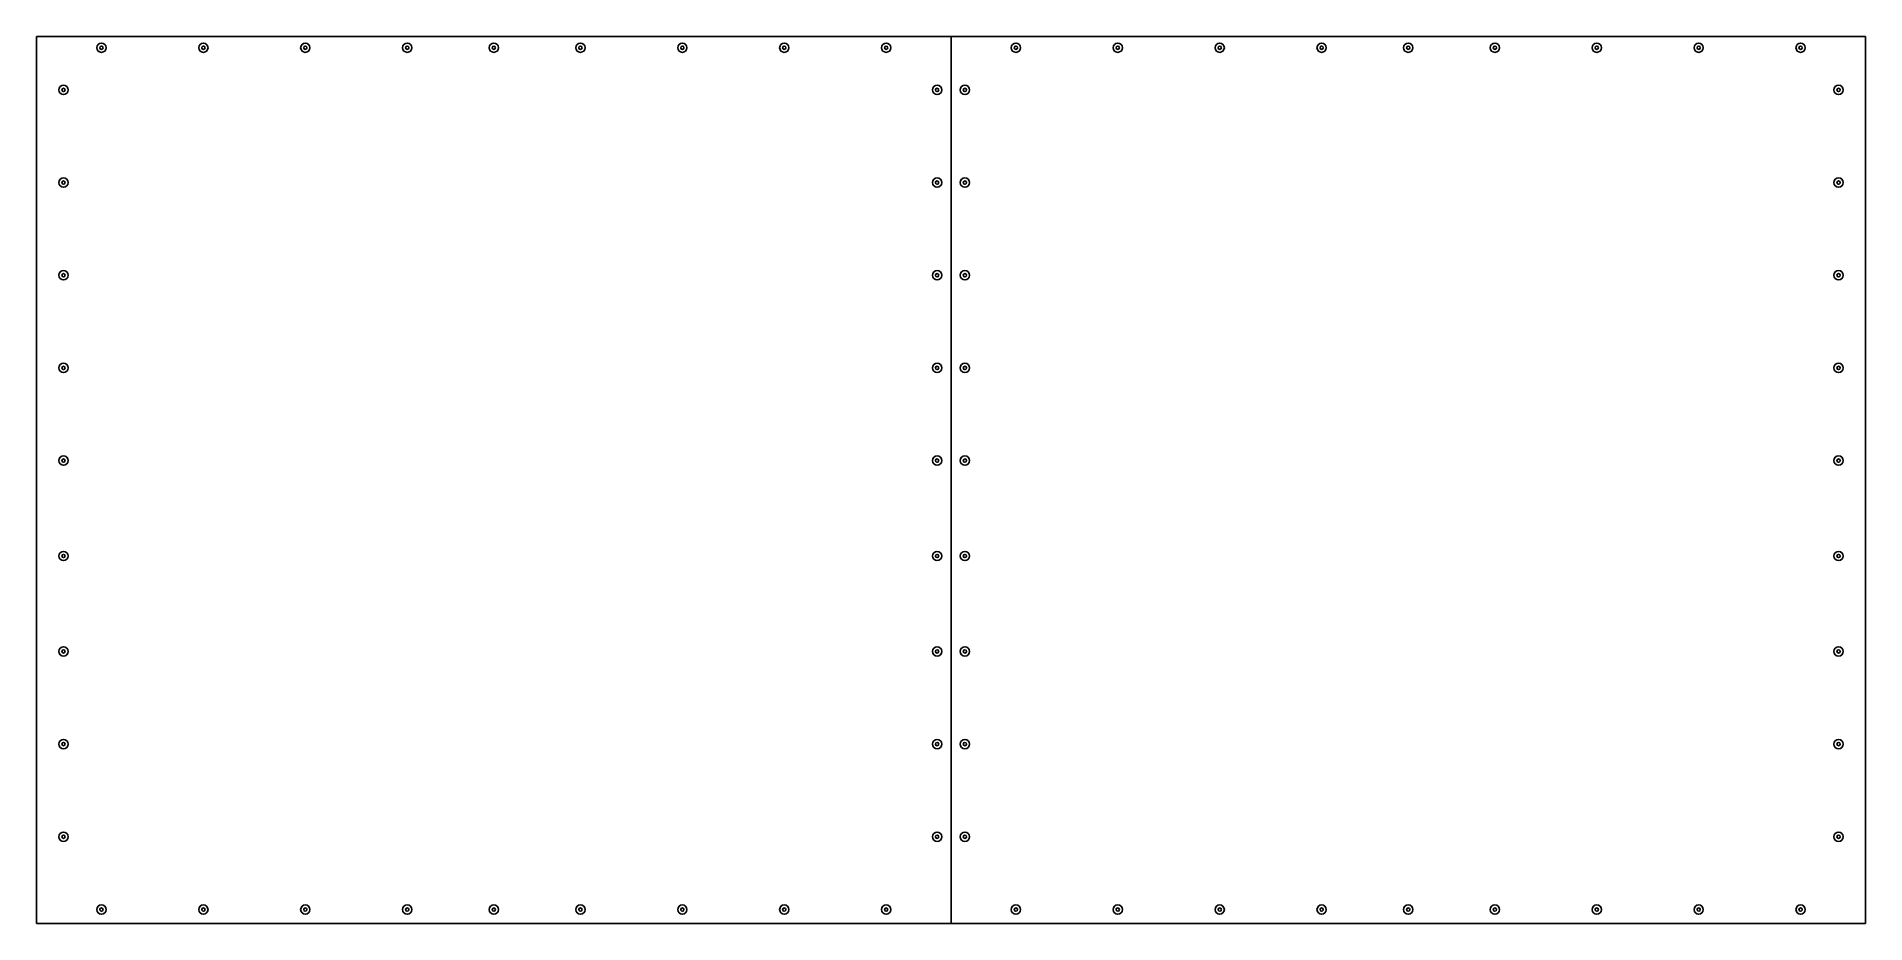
# Model space of a CAD drawing. Header units: inches. Extents: x 253 to 2227, y 184 to 1141.
import ezdxf

# ---------------------------------------------------------------- set-up
doc = ezdxf.new("R2010")
doc.units = ezdxf.units.IN
doc.header["$MEASUREMENT"] = 0
doc.layers.add('контур', color=30, linetype='Continuous')
doc.layers.add('отверстия диам 6(5 глуб 6 мм', color=10, linetype='Continuous')

msp = doc.modelspace()

# ---------------------------------------------------------------- linework, layer by layer
at = {"layer": 'контур', "color": 4}
for points in [[(252.8, 184.4), (1239.8, 184.4), (1239.8, 1141.4), (252.8, 1141.4)], [(2226.8, 184.4), (1239.8, 184.4), (1239.8, 1141.4), (2226.8, 1141.4)]]:
    msp.add_lwpolyline(points, close=True, dxfattribs=at)
at = {"layer": 'отверстия диам 6(5 глуб 6 мм', "color": 6}
for centre in [(322.8, 1129.4), (432.8, 1129.4), (542.8, 1129.4), (652.8, 1129.4), (746.3, 1129.4), (839.8, 1129.4), (949.8, 1129.4), (1059.8, 1129.4), (1169.8, 1129.4), (1309.8, 1129.4), (1419.8, 1129.4), (1529.8, 1129.4), (1639.8, 1129.4), (1733.3, 1129.4), (1826.8, 1129.4), (1936.8, 1129.4), (2046.8, 1129.4), (2156.8, 1129.4), (281.8, 1083.9), (281.8, 1083.9), (1224.8, 1083.9), (1224.8, 1083.9), (1254.8, 1083.9), (1254.8, 1083.9), (2197.8, 1083.9), (2197.8, 1083.9), (281.8, 983.9), (281.8, 983.9), (1224.8, 983.9), (1224.8, 983.9), (1254.8, 983.9), (1254.8, 983.9), (2197.8, 983.9), (2197.8, 983.9), (281.8, 883.9), (281.8, 883.9), (1224.8, 883.9), (1224.8, 883.9), (1254.8, 883.9), (1254.8, 883.9), (2197.8, 883.9), (2197.8, 883.9), (281.8, 783.9), (281.8, 783.9), (1224.8, 783.9), (1224.8, 783.9), (1254.8, 783.9), (1254.8, 783.9), (2197.8, 783.9), (2197.8, 783.9), (281.8, 683.9), (281.8, 683.9), (1224.8, 683.9), (1224.8, 683.9), (1254.8, 683.9), (1254.8, 683.9), (2197.8, 683.9), (2197.8, 683.9), (281.8, 580.9), (281.8, 580.9), (1224.8, 580.9), (1224.8, 580.9), (1254.8, 580.9), (1254.8, 580.9), (2197.8, 580.9), (2197.8, 580.9), (281.8, 477.9), (281.8, 477.9), (1224.8, 477.9), (1224.8, 477.9), (1254.8, 477.9), (1254.8, 477.9), (2197.8, 477.9), (2197.8, 477.9), (281.8, 377.9), (281.8, 377.9), (1224.8, 377.9), (1224.8, 377.9), (1254.8, 377.9), (1254.8, 377.9), (2197.8, 377.9), (2197.8, 377.9), (281.8, 277.9), (281.8, 277.9), (1224.8, 277.9), (1224.8, 277.9), (1254.8, 277.9), (1254.8, 277.9), (2197.8, 277.9), (2197.8, 277.9), (322.8, 199.4), (432.8, 199.4), (542.8, 199.4), (652.8, 199.4), (746.3, 199.4), (839.8, 199.4), (949.8, 199.4), (1059.8, 199.4), (1169.8, 199.4), (1309.8, 199.4), (1419.8, 199.4), (1529.8, 199.4), (1639.8, 199.4), (1733.3, 199.4), (1826.8, 199.4), (1936.8, 199.4), (2046.8, 199.4), (2156.8, 199.4)]:
    msp.add_circle(centre, 5, dxfattribs=at)
at = {"layer": 'отверстия диам 6(5 глуб 6 мм', "color": 7}
for centre in [(322.8, 1129.4), (432.8, 1129.4), (542.8, 1129.4), (652.8, 1129.4), (746.3, 1129.4), (839.8, 1129.4), (949.8, 1129.4), (1059.8, 1129.4), (1169.8, 1129.4), (1309.8, 1129.4), (1419.8, 1129.4), (1529.8, 1129.4), (1639.8, 1129.4), (1733.3, 1129.4), (1826.8, 1129.4), (1936.8, 1129.4), (2046.8, 1129.4), (2156.8, 1129.4), (281.8, 1083.9), (281.8, 1083.9), (1224.8, 1083.9), (1224.8, 1083.9), (1254.8, 1083.9), (1254.8, 1083.9), (2197.8, 1083.9), (2197.8, 1083.9), (281.8, 983.9), (281.8, 983.9), (1224.8, 983.9), (1224.8, 983.9), (1254.8, 983.9), (1254.8, 983.9), (2197.8, 983.9), (2197.8, 983.9), (281.8, 883.9), (281.8, 883.9), (1224.8, 883.9), (1224.8, 883.9), (1254.8, 883.9), (1254.8, 883.9), (2197.8, 883.9), (2197.8, 883.9), (281.8, 783.9), (281.8, 783.9), (1224.8, 783.9), (1224.8, 783.9), (1254.8, 783.9), (1254.8, 783.9), (2197.8, 783.9), (2197.8, 783.9), (281.8, 683.9), (281.8, 683.9), (1224.8, 683.9), (1224.8, 683.9), (1254.8, 683.9), (1254.8, 683.9), (2197.8, 683.9), (2197.8, 683.9), (281.8, 580.9), (281.8, 580.9), (1224.8, 580.9), (1224.8, 580.9), (1254.8, 580.9), (1254.8, 580.9), (2197.8, 580.9), (2197.8, 580.9), (281.8, 477.9), (281.8, 477.9), (1224.8, 477.9), (1224.8, 477.9), (1254.8, 477.9), (1254.8, 477.9), (2197.8, 477.9), (2197.8, 477.9), (281.8, 377.9), (281.8, 377.9), (1224.8, 377.9), (1224.8, 377.9), (1254.8, 377.9), (1254.8, 377.9), (2197.8, 377.9), (2197.8, 377.9), (281.8, 277.9), (281.8, 277.9), (1224.8, 277.9), (1224.8, 277.9), (1254.8, 277.9), (1254.8, 277.9), (2197.8, 277.9), (2197.8, 277.9), (322.8, 199.4), (432.8, 199.4), (542.8, 199.4), (652.8, 199.4), (746.3, 199.4), (839.8, 199.4), (949.8, 199.4), (1059.8, 199.4), (1169.8, 199.4), (1309.8, 199.4), (1419.8, 199.4), (1529.8, 199.4), (1639.8, 199.4), (1733.3, 199.4), (1826.8, 199.4), (1936.8, 199.4), (2046.8, 199.4), (2156.8, 199.4)]:
    msp.add_circle(centre, 1.75, dxfattribs=at)

doc.saveas('drawing.dxf')
